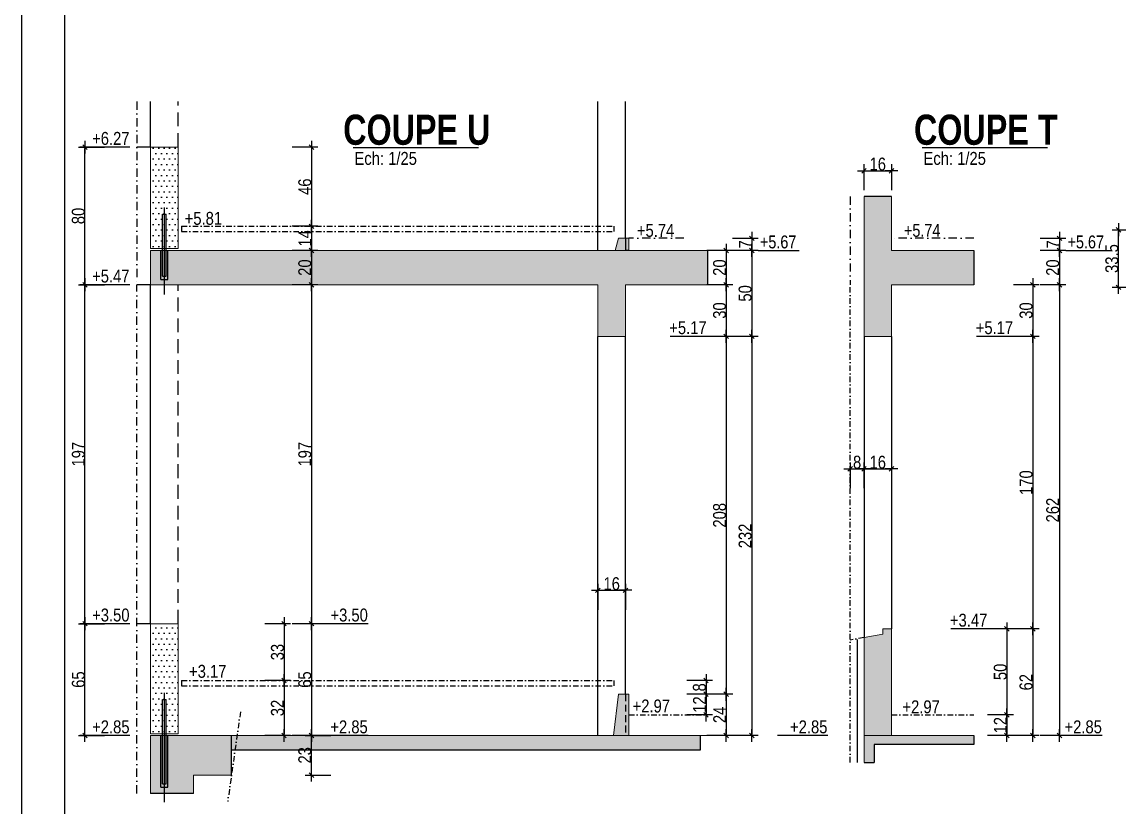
# Model space of a CAD drawing. Header units: centimetres. Extents: x -31 to 9059, y 2319 to 6519.
# Drawn here: x -31 to 1245, y 3725 to 4638 of the extents above; entities that cross this region are included whole.
import ezdxf
from ezdxf.enums import TextEntityAlignment as Align

# ---------------------------------------------------------------- set-up
doc = ezdxf.new("R2010")
doc.units = ezdxf.units.CM
doc.header["$LTSCALE"] = 12.7
doc.header["$PDMODE"] = 1
doc.header["$PDSIZE"] = -2
doc.linetypes.add('CACHEX2', pattern=[19.05, 12.7, -6.35])
doc.linetypes.add('TIRETPTX2', pattern=[50.8, 25.4, -12.7, 0, -12.7])
for name, color, linetype in [('01_cote_gen', 4, 'Continuous'), ('01_linteaux', 2, 'Continuous'), ('01_murs_sup', 2, 'CACHEX2'), ('01_poch_BN', 9, 'Continuous'), ('01_poch_murs', 253, 'Continuous'), ('01_texte', 230, 'Continuous'), ('AA_COTES', 2, 'Continuous')]:
    doc.layers.add(name, color=color, linetype=linetype)
doc.layers.add('01_murs_coup', color=5, linetype='Continuous', lineweight=60)
doc.styles.add('ARIAL NA', font='ARIALN.TTF')
doc.styles.add('impact', font='impact.ttf')
doc.styles.add('MATTE_TXT', font='arial.ttf')
doc.styles.add('STYLE2', font='ARIALN.TTF')
doc.linetypes.add('ISOLATION', pattern='A,0.00254,-2.54,[134,ltypeshp.shx,S=2.54,R=0,X=-2.54,Y=0],-5.08,[134,ltypeshp.shx,S=2.54,R=180,X=2.54,Y=0],-2.54', length=10.16254)
doc.dimstyles.new('JB25', dxfattribs={"dimscale": 0.1, "dimtxt": 150, "dimasz": 15, "dimexe": 0.1, "dimexo": 0.1, "dimgap": 0.09, "dimtad": 1, "dimdec": 1, "dimlfac": 0.5, "dimdsep": 46, "dimtxsty": 'STYLE2', "dimblk1": 'BOND_G', "dimblk2": 'BOND_D', "dimsah": 1, "dimcen": 1.5, "dimdle": 0.01, "dimse1": 1, "dimse2": 1, "dimclrd": 4, "dimclre": 2, "dimclrt": 6, "dimazin": 2, "dimtfac": 2.333333, "dimtdec": 1, "dimtix": 1, "dimtmove": 2, "dimatfit": 3, "dimldrblk": 'BOND_G', "dimfxl": 1, "dimtolj": 1, "dimtzin": 0, "dimarcsym": 0})

# ---------------------------------------------------------------- blocks, each defined once
blk = doc.blocks.new('BOND_G')
at = {"layer": 'AA_COTES', "color": 0}
for p, q in [((0, -5), (0, 15)), ((5, 0), (-5, 0)), ((1.77, 1.77), (-1.77, -1.77))]:
    blk.add_line(p, q, dxfattribs=at)
blk = doc.blocks.new('BOND_D')
at = {"layer": 'AA_COTES', "color": 0}
for p, q in [((5, 0), (-5, 0)), ((-1.77, -1.77), (1.77, 1.77)), ((0, 5), (0, -15))]:
    blk.add_line(p, q, dxfattribs=at)
blk = doc.blocks.new('*D1830')
at = {"layer": '01_cote_gen', "color": 4, "lineweight": -2, "transparency": 16777216}
blk.add_line((933.7, 4118.2), (946.7, 4118.2), dxfattribs=at)
at = {"layer": 'Defpoints', "color": 0, "transparency": 16777216}
for p in [(948.2, 4118.2), (932.2, 4078.7), (948.2, 4078.5)]:
    blk.add_point(p, dxfattribs=at)
at = {"layer": '01_cote_gen', "color": 4, "lineweight": -2, "transparency": 16777216, "xscale": 1.5, "yscale": 1.5, "zscale": 1.5, "rotation": 180}
blk.add_blockref('BOND_G', (932.2, 4118.2), dxfattribs=at)
at = {"layer": '01_cote_gen', "color": 4, "lineweight": -2, "transparency": 16777216, "xscale": 1.5, "yscale": 1.5, "zscale": 1.5}
blk.add_blockref('BOND_D', (948.2, 4118.2), dxfattribs=at)
at = {"layer": '01_cote_gen', "color": 6, "transparency": 16777216, "insert": (940.2, 4125.8), "char_height": 15, "attachment_point": 5, "style": 'STYLE2'}
blk.add_mtext('\\A1;8', dxfattribs=at)
blk = doc.blocks.new('*D1831')
at = {"layer": '01_cote_gen', "color": 4, "lineweight": -2, "transparency": 16777216}
blk.add_line((949.7, 4118.2), (978.7, 4118.2), dxfattribs=at)
at = {"layer": 'Defpoints', "color": 0, "transparency": 16777216}
for p in [(980.2, 4118.2), (948.2, 4103.2), (980.2, 4078.2)]:
    blk.add_point(p, dxfattribs=at)
at = {"layer": '01_cote_gen', "color": 4, "lineweight": -2, "transparency": 16777216, "xscale": 1.5, "yscale": 1.5, "zscale": 1.5, "rotation": 180}
blk.add_blockref('BOND_G', (948.2, 4118.2), dxfattribs=at)
at = {"layer": '01_cote_gen', "color": 4, "lineweight": -2, "transparency": 16777216, "xscale": 1.5, "yscale": 1.5, "zscale": 1.5}
blk.add_blockref('BOND_D', (980.2, 4118.2), dxfattribs=at)
at = {"layer": '01_cote_gen', "color": 6, "transparency": 16777216, "insert": (964.2, 4125.8), "char_height": 15, "attachment_point": 5, "style": 'STYLE2'}
blk.add_mtext('\\A1;16', dxfattribs=at)
blk = doc.blocks.new('*D1832')
at = {"layer": '01_cote_gen', "color": 4, "lineweight": -2, "transparency": 16777216}
blk.add_line((1175.4, 4330.7), (1175.4, 3809.7), dxfattribs=at)
at = {"layer": 'Defpoints', "color": 0, "transparency": 16777216}
for p in [(1042.4, 4332.2), (1042.4, 3808.2), (1175.4, 3808.2)]:
    blk.add_point(p, dxfattribs=at)
at = {"layer": '01_cote_gen', "color": 4, "lineweight": -2, "transparency": 16777216, "xscale": 1.5, "yscale": 1.5, "zscale": 1.5}
for name, p, rotation in [('BOND_G', (1175.4, 4332.2), 90), ('BOND_D', (1175.4, 3808.2), 270)]:
    blk.add_blockref(name, p, dxfattribs=dict(at, rotation=rotation))
at = {"layer": '01_cote_gen', "color": 6, "transparency": 16777216, "insert": (1167.7, 4070.2), "char_height": 15, "attachment_point": 5, "rotation": 90, "style": 'STYLE2'}
blk.add_mtext('\\A1;262', dxfattribs=at)
blk = doc.blocks.new('*D1829')
at = {"layer": '01_cote_gen', "color": 4, "lineweight": -2, "transparency": 16777216}
blk.add_line((1175.4, 4370.6), (1175.4, 4333.7), dxfattribs=at)
at = {"layer": 'Defpoints', "color": 0, "transparency": 16777216}
for p in [(1083.4, 4372.1), (1083.4, 4332.2), (1175.4, 4332.2)]:
    blk.add_point(p, dxfattribs=at)
at = {"layer": '01_cote_gen', "color": 4, "lineweight": -2, "transparency": 16777216, "xscale": 1.5, "yscale": 1.5, "zscale": 1.5}
for name, p, rotation in [('BOND_G', (1175.4, 4372.1), 90), ('BOND_D', (1175.4, 4332.2), 270)]:
    blk.add_blockref(name, p, dxfattribs=dict(at, rotation=rotation))
at = {"layer": '01_cote_gen', "color": 6, "transparency": 16777216, "insert": (1167.7, 4352.1), "char_height": 15, "attachment_point": 5, "rotation": 90, "style": 'STYLE2'}
blk.add_mtext('\\A1;20', dxfattribs=at)
blk = doc.blocks.new('*D1833')
at = {"layer": '01_cote_gen', "color": 4, "lineweight": -2, "transparency": 16777216}
blk.add_line((949.7, 4464.7), (978.7, 4464.7), dxfattribs=at)
at = {"layer": 'Defpoints', "color": 0, "transparency": 16777216}
for p in [(980.2, 4464.7), (948.2, 4408.7), (980.2, 4404.7)]:
    blk.add_point(p, dxfattribs=at)
at = {"layer": '01_cote_gen', "color": 4, "lineweight": -2, "transparency": 16777216, "xscale": 1.5, "yscale": 1.5, "zscale": 1.5, "rotation": 180}
blk.add_blockref('BOND_G', (948.2, 4464.7), dxfattribs=at)
at = {"layer": '01_cote_gen', "color": 4, "lineweight": -2, "transparency": 16777216, "xscale": 1.5, "yscale": 1.5, "zscale": 1.5}
blk.add_blockref('BOND_D', (980.2, 4464.7), dxfattribs=at)
at = {"layer": '01_cote_gen', "color": 6, "transparency": 16777216, "insert": (964.2, 4472.3), "char_height": 15, "attachment_point": 5, "style": 'STYLE2'}
blk.add_mtext('\\A1;16', dxfattribs=at)
blk = doc.blocks.new('*D1834')
at = {"layer": '01_cote_gen', "color": 4, "lineweight": -2, "transparency": 16777216}
blk.add_line((1175.4, 4384.6), (1175.4, 4373.6), dxfattribs=at)
at = {"layer": 'Defpoints', "color": 0, "transparency": 16777216}
for p in [(1075.7, 4386.1), (1075.7, 4372.1), (1175.4, 4372.1)]:
    blk.add_point(p, dxfattribs=at)
at = {"layer": '01_cote_gen', "color": 4, "lineweight": -2, "transparency": 16777216, "xscale": 1.5, "yscale": 1.5, "zscale": 1.5}
for name, p, rotation in [('BOND_G', (1175.4, 4386.1), 90), ('BOND_D', (1175.4, 4372.1), 270)]:
    blk.add_blockref(name, p, dxfattribs=dict(at, rotation=rotation))
at = {"layer": '01_cote_gen', "color": 6, "transparency": 16777216, "insert": (1167.9, 4379.1), "char_height": 15, "attachment_point": 5, "rotation": 90, "style": 'STYLE2'}
blk.add_mtext('\\A1;7', dxfattribs=at)
blk = doc.blocks.new('*D1835')
at = {"layer": '01_cote_gen', "color": 4, "lineweight": -2, "transparency": 16777216}
blk.add_line((1144.4, 4330.7), (1144.4, 4273.7), dxfattribs=at)
at = {"layer": 'Defpoints', "color": 0, "transparency": 16777216}
for p in [(1075.7, 4332.2), (980.2, 4272.2), (1144.4, 4272.2)]:
    blk.add_point(p, dxfattribs=at)
at = {"layer": '01_cote_gen', "color": 4, "lineweight": -2, "transparency": 16777216, "xscale": 1.5, "yscale": 1.5, "zscale": 1.5}
for name, p, rotation in [('BOND_G', (1144.4, 4332.2), 90), ('BOND_D', (1144.4, 4272.2), 270)]:
    blk.add_blockref(name, p, dxfattribs=dict(at, rotation=rotation))
at = {"layer": '01_cote_gen', "color": 6, "transparency": 16777216, "insert": (1136.7, 4302.2), "char_height": 15, "attachment_point": 5, "rotation": 90, "style": 'STYLE2'}
blk.add_mtext('\\A1;30', dxfattribs=at)
blk = doc.blocks.new('*D1836')
at = {"layer": '01_cote_gen', "color": 4, "lineweight": -2, "transparency": 16777216}
blk.add_line((1144.4, 4270.7), (1144.4, 3933.7), dxfattribs=at)
at = {"layer": 'Defpoints', "color": 0, "transparency": 16777216}
for p in [(980.2, 4272.2), (1002.7, 3932.2), (1144.4, 3932.2)]:
    blk.add_point(p, dxfattribs=at)
at = {"layer": '01_cote_gen', "color": 4, "lineweight": -2, "transparency": 16777216, "xscale": 1.5, "yscale": 1.5, "zscale": 1.5}
for name, p, rotation in [('BOND_G', (1144.4, 4272.2), 90), ('BOND_D', (1144.4, 3932.2), 270)]:
    blk.add_blockref(name, p, dxfattribs=dict(at, rotation=rotation))
at = {"layer": '01_cote_gen', "color": 6, "transparency": 16777216, "insert": (1136.7, 4102.2), "char_height": 15, "attachment_point": 5, "rotation": 90, "style": 'STYLE2'}
blk.add_mtext('\\A1;170', dxfattribs=at)
blk = doc.blocks.new('*D1837')
at = {"layer": '01_cote_gen', "color": 4, "lineweight": -2, "transparency": 16777216}
blk.add_line((1144.4, 3930.7), (1144.4, 3809.7), dxfattribs=at)
at = {"layer": 'Defpoints', "color": 0, "transparency": 16777216}
for p in [(996.6, 3932.2), (980.2, 3808.2), (1144.4, 3808.2)]:
    blk.add_point(p, dxfattribs=at)
at = {"layer": '01_cote_gen', "color": 4, "lineweight": -2, "transparency": 16777216, "xscale": 1.5, "yscale": 1.5, "zscale": 1.5}
for name, p, rotation in [('BOND_G', (1144.4, 3932.2), 90), ('BOND_D', (1144.4, 3808.2), 270)]:
    blk.add_blockref(name, p, dxfattribs=dict(at, rotation=rotation))
at = {"layer": '01_cote_gen', "color": 6, "transparency": 16777216, "insert": (1136.7, 3870.2), "char_height": 15, "attachment_point": 5, "rotation": 90, "style": 'STYLE2'}
blk.add_mtext('\\A1;62', dxfattribs=at)
blk = doc.blocks.new('*D1838')
at = {"layer": '01_cote_gen', "color": 4, "lineweight": -2, "transparency": 16777216}
blk.add_line((1114.4, 3930.7), (1114.4, 3833.7), dxfattribs=at)
at = {"layer": 'Defpoints', "color": 0, "transparency": 16777216}
for p in [(1043.9, 3932.2), (1075.7, 3832.2), (1114.4, 3832.2)]:
    blk.add_point(p, dxfattribs=at)
at = {"layer": '01_cote_gen', "color": 4, "lineweight": -2, "transparency": 16777216, "xscale": 1.5, "yscale": 1.5, "zscale": 1.5}
for name, p, rotation in [('BOND_G', (1114.4, 3932.2), 90), ('BOND_D', (1114.4, 3832.2), 270)]:
    blk.add_blockref(name, p, dxfattribs=dict(at, rotation=rotation))
at = {"layer": '01_cote_gen', "color": 6, "transparency": 16777216, "insert": (1106.7, 3882.2), "char_height": 15, "attachment_point": 5, "rotation": 90, "style": 'STYLE2'}
blk.add_mtext('\\A1;50', dxfattribs=at)
blk = doc.blocks.new('*D1839')
at = {"layer": '01_cote_gen', "color": 4, "lineweight": -2, "transparency": 16777216}
blk.add_line((1114.4, 3830.7), (1114.4, 3809.7), dxfattribs=at)
at = {"layer": 'Defpoints', "color": 0, "transparency": 16777216}
for p in [(1098.2, 3832.2), (1075.7, 3808.2), (1114.4, 3808.2)]:
    blk.add_point(p, dxfattribs=at)
at = {"layer": '01_cote_gen', "color": 4, "lineweight": -2, "transparency": 16777216, "xscale": 1.5, "yscale": 1.5, "zscale": 1.5}
for name, p, rotation in [('BOND_G', (1114.4, 3832.2), 90), ('BOND_D', (1114.4, 3808.2), 270)]:
    blk.add_blockref(name, p, dxfattribs=dict(at, rotation=rotation))
at = {"layer": '01_cote_gen', "color": 6, "transparency": 16777216, "insert": (1106.8, 3820.2), "char_height": 15, "attachment_point": 5, "rotation": 90, "style": 'STYLE2'}
blk.add_mtext('\\A1;12', dxfattribs=at)
blk = doc.blocks.new('*D1840')
at = {"layer": '01_cote_gen', "color": 4, "lineweight": -2, "transparency": 16777216}
blk.add_line((305.9, 3763.7), (305.9, 3806.7), dxfattribs=at)
at = {"layer": 'Defpoints', "color": 0, "transparency": 16777216}
for p in [(250.1, 3808.2), (305.9, 3808.2), (250.1, 3762.2)]:
    blk.add_point(p, dxfattribs=at)
at = {"layer": '01_cote_gen', "color": 4, "lineweight": -2, "transparency": 16777216, "xscale": 1.5, "yscale": 1.5, "zscale": 1.5}
for name, p, rotation in [('BOND_D', (305.9, 3808.2), 90), ('BOND_G', (305.9, 3762.2), 270)]:
    blk.add_blockref(name, p, dxfattribs=dict(at, rotation=rotation))
at = {"layer": '01_cote_gen', "color": 6, "transparency": 16777216, "insert": (298.2, 3785.2), "char_height": 15, "attachment_point": 5, "rotation": 90, "style": 'STYLE2'}
blk.add_mtext('\\A1;23', dxfattribs=at)
blk = doc.blocks.new('*D1841')
at = {"layer": '01_cote_gen', "color": 4, "lineweight": -2, "transparency": 16777216}
blk.add_line((640.4, 3977), (669.4, 3977), dxfattribs=at)
at = {"layer": 'Defpoints', "color": 0, "transparency": 16777216}
for p in [(670.9, 3977), (638.9, 3949.2), (670.9, 3949.2)]:
    blk.add_point(p, dxfattribs=at)
at = {"layer": '01_cote_gen', "color": 4, "lineweight": -2, "transparency": 16777216, "xscale": 1.5, "yscale": 1.5, "zscale": 1.5, "rotation": 180}
blk.add_blockref('BOND_G', (638.9, 3977), dxfattribs=at)
at = {"layer": '01_cote_gen', "color": 4, "lineweight": -2, "transparency": 16777216, "xscale": 1.5, "yscale": 1.5, "zscale": 1.5}
blk.add_blockref('BOND_D', (670.9, 3977), dxfattribs=at)
at = {"layer": '01_cote_gen', "color": 6, "transparency": 16777216, "insert": (654.9, 3984.6), "char_height": 15, "attachment_point": 5, "style": 'STYLE2'}
blk.add_mtext('\\A1;16', dxfattribs=at)
blk = doc.blocks.new('*D1843')
at = {"layer": '01_cote_gen', "color": 4, "lineweight": -2, "transparency": 16777216}
blk.add_line((274, 3870.7), (274, 3809.7), dxfattribs=at)
at = {"layer": 'Defpoints', "color": 0, "transparency": 16777216}
for p in [(238.8, 3872.2), (238.8, 3808.2), (274, 3808.2)]:
    blk.add_point(p, dxfattribs=at)
at = {"layer": '01_cote_gen', "color": 4, "lineweight": -2, "transparency": 16777216, "xscale": 1.5, "yscale": 1.5, "zscale": 1.5}
for name, p, rotation in [('BOND_G', (274, 3872.2), 90), ('BOND_D', (274, 3808.2), 270)]:
    blk.add_blockref(name, p, dxfattribs=dict(at, rotation=rotation))
at = {"layer": '01_cote_gen', "color": 6, "transparency": 16777216, "insert": (266.4, 3840.2), "char_height": 15, "attachment_point": 5, "rotation": 90, "style": 'STYLE2'}
blk.add_mtext('\\A1;32', dxfattribs=at)
blk = doc.blocks.new('*D1842')
at = {"layer": '01_cote_gen', "color": 4, "lineweight": -2, "transparency": 16777216}
blk.add_line((305.9, 3936.7), (305.9, 3809.7), dxfattribs=at)
at = {"layer": 'Defpoints', "color": 0, "transparency": 16777216}
for p in [(176.8, 3938.2), (271, 3808.2), (305.9, 3808.2)]:
    blk.add_point(p, dxfattribs=at)
at = {"layer": '01_cote_gen', "color": 4, "lineweight": -2, "transparency": 16777216, "xscale": 1.5, "yscale": 1.5, "zscale": 1.5}
for name, p, rotation in [('BOND_G', (305.9, 3938.2), 90), ('BOND_D', (305.9, 3808.2), 270)]:
    blk.add_blockref(name, p, dxfattribs=dict(at, rotation=rotation))
at = {"layer": '01_cote_gen', "color": 6, "transparency": 16777216, "insert": (298.2, 3873.2), "char_height": 15, "attachment_point": 5, "rotation": 90, "style": 'STYLE2'}
blk.add_mtext('\\A1;65', dxfattribs=at)
blk = doc.blocks.new('*D1844')
at = {"layer": '01_cote_gen', "color": 4, "lineweight": -2, "transparency": 16777216}
blk.add_line((274, 3936.7), (274, 3873.7), dxfattribs=at)
at = {"layer": 'Defpoints', "color": 0, "transparency": 16777216}
for p in [(150.9, 3938.2), (245.9, 3872.2), (274, 3872.2)]:
    blk.add_point(p, dxfattribs=at)
at = {"layer": '01_cote_gen', "color": 4, "lineweight": -2, "transparency": 16777216, "xscale": 1.5, "yscale": 1.5, "zscale": 1.5}
for name, p, rotation in [('BOND_G', (274, 3938.2), 90), ('BOND_D', (274, 3872.2), 270)]:
    blk.add_blockref(name, p, dxfattribs=dict(at, rotation=rotation))
at = {"layer": '01_cote_gen', "color": 6, "transparency": 16777216, "insert": (266.4, 3905.2), "char_height": 15, "attachment_point": 5, "rotation": 90, "style": 'STYLE2'}
blk.add_mtext('\\A1;33', dxfattribs=at)
blk = doc.blocks.new('*D1845')
at = {"layer": '01_cote_gen', "color": 4, "lineweight": -2, "transparency": 16777216}
blk.add_line((305.9, 4330.7), (305.9, 3939.7), dxfattribs=at)
at = {"layer": 'Defpoints', "color": 0, "transparency": 16777216}
for p in [(638.9, 4332.2), (283.4, 3938.2), (305.9, 3938.2)]:
    blk.add_point(p, dxfattribs=at)
at = {"layer": '01_cote_gen', "color": 4, "lineweight": -2, "transparency": 16777216, "xscale": 1.5, "yscale": 1.5, "zscale": 1.5}
for name, p, rotation in [('BOND_G', (305.9, 4332.2), 90), ('BOND_D', (305.9, 3938.2), 270)]:
    blk.add_blockref(name, p, dxfattribs=dict(at, rotation=rotation))
at = {"layer": '01_cote_gen', "color": 6, "transparency": 16777216, "insert": (298.2, 4135.2), "char_height": 15, "attachment_point": 5, "rotation": 90, "style": 'STYLE2'}
blk.add_mtext('\\A1;197', dxfattribs=at)
blk = doc.blocks.new('*D1846')
at = {"layer": '01_cote_gen', "color": 4, "lineweight": -2, "transparency": 16777216}
blk.add_line((42.6, 3809.7), (42.6, 3936.7), dxfattribs=at)
at = {"layer": 'Defpoints', "color": 0, "transparency": 16777216}
for p in [(42.6, 3938.2), (134.9, 3938.2), (118.9, 3808.2)]:
    blk.add_point(p, dxfattribs=at)
at = {"layer": '01_cote_gen', "color": 4, "lineweight": -2, "transparency": 16777216, "xscale": 1.5, "yscale": 1.5, "zscale": 1.5}
for name, p, rotation in [('BOND_D', (42.6, 3938.2), 90), ('BOND_G', (42.6, 3808.2), 270)]:
    blk.add_blockref(name, p, dxfattribs=dict(at, rotation=rotation))
at = {"layer": '01_cote_gen', "color": 6, "transparency": 16777216, "insert": (34.9, 3873.2), "char_height": 15, "attachment_point": 5, "rotation": 90, "style": 'STYLE2'}
blk.add_mtext('\\A1;65', dxfattribs=at)
blk = doc.blocks.new('*D1847')
at = {"layer": '01_cote_gen', "color": 4, "lineweight": -2, "transparency": 16777216}
blk.add_line((42.6, 3939.7), (42.6, 4330.7), dxfattribs=at)
at = {"layer": 'Defpoints', "color": 0, "transparency": 16777216}
for p in [(42.6, 4332.2), (169.9, 4332.2), (65.1, 3938.2)]:
    blk.add_point(p, dxfattribs=at)
at = {"layer": '01_cote_gen', "color": 4, "lineweight": -2, "transparency": 16777216, "xscale": 1.5, "yscale": 1.5, "zscale": 1.5}
for name, p, rotation in [('BOND_D', (42.6, 4332.2), 90), ('BOND_G', (42.6, 3938.2), 270)]:
    blk.add_blockref(name, p, dxfattribs=dict(at, rotation=rotation))
at = {"layer": '01_cote_gen', "color": 6, "transparency": 16777216, "insert": (34.9, 4135.2), "char_height": 15, "attachment_point": 5, "rotation": 90, "style": 'STYLE2'}
blk.add_mtext('\\A1;197', dxfattribs=at)
blk = doc.blocks.new('*D1848')
at = {"layer": '01_cote_gen', "color": 4, "lineweight": -2, "transparency": 16777216}
blk.add_line((42.6, 4333.7), (42.6, 4490.6), dxfattribs=at)
at = {"layer": 'Defpoints', "color": 0, "transparency": 16777216}
for p in [(42.6, 4492.1), (150.9, 4492.1), (181.3, 4332.2)]:
    blk.add_point(p, dxfattribs=at)
at = {"layer": '01_cote_gen', "color": 4, "lineweight": -2, "transparency": 16777216, "xscale": 1.5, "yscale": 1.5, "zscale": 1.5}
for name, p, rotation in [('BOND_D', (42.6, 4492.1), 90), ('BOND_G', (42.6, 4332.2), 270)]:
    blk.add_blockref(name, p, dxfattribs=dict(at, rotation=rotation))
at = {"layer": '01_cote_gen', "color": 6, "transparency": 16777216, "insert": (34.9, 4412.1), "char_height": 15, "attachment_point": 5, "rotation": 90, "style": 'STYLE2'}
blk.add_mtext('\\A1;80', dxfattribs=at)
blk = doc.blocks.new('*D1849')
at = {"layer": '01_cote_gen', "color": 4, "lineweight": -2, "transparency": 16777216}
blk.add_line((764.6, 3854.7), (764.6, 3833.7), dxfattribs=at)
at = {"layer": 'Defpoints', "color": 0, "transparency": 16777216}
for p in [(674.9, 3856.2), (752.2, 3832.2), (764.6, 3832.2)]:
    blk.add_point(p, dxfattribs=at)
at = {"layer": '01_cote_gen', "color": 4, "lineweight": -2, "transparency": 16777216, "xscale": 1.5, "yscale": 1.5, "zscale": 1.5}
for name, p, rotation in [('BOND_G', (764.6, 3856.2), 90), ('BOND_D', (764.6, 3832.2), 270)]:
    blk.add_blockref(name, p, dxfattribs=dict(at, rotation=rotation))
at = {"layer": '01_cote_gen', "color": 6, "transparency": 16777216, "insert": (757, 3844.2), "char_height": 15, "attachment_point": 5, "rotation": 90, "style": 'STYLE2'}
blk.add_mtext('\\A1;12', dxfattribs=at)
blk = doc.blocks.new('*D1850')
at = {"layer": '01_cote_gen', "color": 4, "lineweight": -2, "transparency": 16777216}
blk.add_line((788.1, 4330.7), (788.1, 4273.7), dxfattribs=at)
at = {"layer": 'Defpoints', "color": 0, "transparency": 16777216}
for p in [(764.6, 4332.2), (757.1, 4272.2), (788.1, 4272.2)]:
    blk.add_point(p, dxfattribs=at)
at = {"layer": '01_cote_gen', "color": 4, "lineweight": -2, "transparency": 16777216, "xscale": 1.5, "yscale": 1.5, "zscale": 1.5}
for name, p, rotation in [('BOND_G', (788.1, 4332.2), 90), ('BOND_D', (788.1, 4272.2), 270)]:
    blk.add_blockref(name, p, dxfattribs=dict(at, rotation=rotation))
at = {"layer": '01_cote_gen', "color": 6, "transparency": 16777216, "insert": (780.4, 4302.2), "char_height": 15, "attachment_point": 5, "rotation": 90, "style": 'STYLE2'}
blk.add_mtext('\\A1;30', dxfattribs=at)
blk = doc.blocks.new('*D1851')
at = {"layer": '01_cote_gen', "color": 4, "lineweight": -2, "transparency": 16777216}
blk.add_line((788.1, 4370.6), (788.1, 4333.7), dxfattribs=at)
at = {"layer": 'Defpoints', "color": 0, "transparency": 16777216}
for p in [(766.4, 4372.1), (751, 4332.2), (788.1, 4332.2)]:
    blk.add_point(p, dxfattribs=at)
at = {"layer": '01_cote_gen', "color": 4, "lineweight": -2, "transparency": 16777216, "xscale": 1.5, "yscale": 1.5, "zscale": 1.5}
for name, p, rotation in [('BOND_G', (788.1, 4372.1), 90), ('BOND_D', (788.1, 4332.2), 270)]:
    blk.add_blockref(name, p, dxfattribs=dict(at, rotation=rotation))
at = {"layer": '01_cote_gen', "color": 6, "transparency": 16777216, "insert": (780.4, 4352.1), "char_height": 15, "attachment_point": 5, "rotation": 90, "style": 'STYLE2'}
blk.add_mtext('\\A1;20', dxfattribs=at)
blk = doc.blocks.new('*D1852')
at = {"layer": '01_cote_gen', "color": 4, "lineweight": -2, "transparency": 16777216}
blk.add_line((817.8, 4370.6), (817.8, 4273.7), dxfattribs=at)
at = {"layer": 'Defpoints', "color": 0, "transparency": 16777216}
for p in [(765.6, 4372.1), (757.1, 4272.2), (817.8, 4272.2)]:
    blk.add_point(p, dxfattribs=at)
at = {"layer": '01_cote_gen', "color": 4, "lineweight": -2, "transparency": 16777216, "xscale": 1.5, "yscale": 1.5, "zscale": 1.5}
for name, p, rotation in [('BOND_G', (817.8, 4372.1), 90), ('BOND_D', (817.8, 4272.2), 270)]:
    blk.add_blockref(name, p, dxfattribs=dict(at, rotation=rotation))
at = {"layer": '01_cote_gen', "color": 6, "transparency": 16777216, "insert": (810.1, 4322.1), "char_height": 15, "attachment_point": 5, "rotation": 90, "style": 'STYLE2'}
blk.add_mtext('\\A1;50', dxfattribs=at)
blk = doc.blocks.new('*D1853')
at = {"layer": '01_cote_gen', "color": 4, "lineweight": -2, "transparency": 16777216}
blk.add_line((817.8, 4270.7), (817.8, 3809.7), dxfattribs=at)
at = {"layer": 'Defpoints', "color": 0, "transparency": 16777216}
for p in [(795.6, 4272.2), (817.8, 3808.2), (817.8, 3808.2)]:
    blk.add_point(p, dxfattribs=at)
at = {"layer": '01_cote_gen', "color": 4, "lineweight": -2, "transparency": 16777216, "xscale": 1.5, "yscale": 1.5, "zscale": 1.5}
for name, p, rotation in [('BOND_G', (817.8, 4272.2), 90), ('BOND_D', (817.8, 3808.2), 270)]:
    blk.add_blockref(name, p, dxfattribs=dict(at, rotation=rotation))
at = {"layer": '01_cote_gen', "color": 6, "transparency": 16777216, "insert": (810.1, 4040.2), "char_height": 15, "attachment_point": 5, "rotation": 90, "style": 'STYLE2'}
blk.add_mtext('\\A1;232', dxfattribs=at)
blk = doc.blocks.new('*D1854')
at = {"layer": '01_cote_gen', "color": 4, "lineweight": -2, "transparency": 16777216}
blk.add_line((788.1, 4270.7), (788.1, 3857.7), dxfattribs=at)
at = {"layer": 'Defpoints', "color": 0, "transparency": 16777216}
for p in [(742.1, 4272.2), (772.1, 3856.2), (788.1, 3856.2)]:
    blk.add_point(p, dxfattribs=at)
at = {"layer": '01_cote_gen', "color": 4, "lineweight": -2, "transparency": 16777216, "xscale": 1.5, "yscale": 1.5, "zscale": 1.5}
for name, p, rotation in [('BOND_G', (788.1, 4272.2), 90), ('BOND_D', (788.1, 3856.2), 270)]:
    blk.add_blockref(name, p, dxfattribs=dict(at, rotation=rotation))
at = {"layer": '01_cote_gen', "color": 6, "transparency": 16777216, "insert": (780.4, 4064.2), "char_height": 15, "attachment_point": 5, "rotation": 90, "style": 'STYLE2'}
blk.add_mtext('\\A1;208', dxfattribs=at)
blk = doc.blocks.new('*D1855')
at = {"layer": '01_cote_gen', "color": 4, "lineweight": -2, "transparency": 16777216}
blk.add_line((788.1, 3854.7), (788.1, 3809.7), dxfattribs=at)
at = {"layer": 'Defpoints', "color": 0, "transparency": 16777216}
for p in [(772.1, 3856.2), (788.1, 3808.2), (795.3, 3808.2)]:
    blk.add_point(p, dxfattribs=at)
at = {"layer": '01_cote_gen', "color": 4, "lineweight": -2, "transparency": 16777216, "xscale": 1.5, "yscale": 1.5, "zscale": 1.5}
for name, p, rotation in [('BOND_G', (788.1, 3856.2), 90), ('BOND_D', (788.1, 3808.2), 270)]:
    blk.add_blockref(name, p, dxfattribs=dict(at, rotation=rotation))
at = {"layer": '01_cote_gen', "color": 6, "transparency": 16777216, "insert": (780.5, 3832.2), "char_height": 15, "attachment_point": 5, "rotation": 90, "style": 'STYLE2'}
blk.add_mtext('\\A1;24', dxfattribs=at)
blk = doc.blocks.new('*D1856')
at = {"layer": '01_cote_gen', "color": 4, "lineweight": -2, "transparency": 16777216}
blk.add_line((764.6, 3870.7), (764.6, 3857.7), dxfattribs=at)
at = {"layer": 'Defpoints', "color": 0, "transparency": 16777216}
for p in [(657.3, 3872.2), (662.9, 3856.2), (764.6, 3856.2)]:
    blk.add_point(p, dxfattribs=at)
at = {"layer": '01_cote_gen', "color": 4, "lineweight": -2, "transparency": 16777216, "xscale": 1.5, "yscale": 1.5, "zscale": 1.5}
for name, p, rotation in [('BOND_G', (764.6, 3872.2), 90), ('BOND_D', (764.6, 3856.2), 270)]:
    blk.add_blockref(name, p, dxfattribs=dict(at, rotation=rotation))
at = {"layer": '01_cote_gen', "color": 6, "transparency": 16777216, "insert": (756.9, 3864.2), "char_height": 15, "attachment_point": 5, "rotation": 90, "style": 'STYLE2'}
blk.add_mtext('\\A1;8', dxfattribs=at)
blk = doc.blocks.new('*D1857')
at = {"layer": '01_cote_gen', "color": 4, "lineweight": -2, "transparency": 16777216}
blk.add_line((305.9, 4370.6), (305.9, 4333.7), dxfattribs=at)
at = {"layer": 'Defpoints', "color": 0, "transparency": 16777216}
for p in [(324.1, 4372.1), (305.9, 4332.2), (324.1, 4332.2)]:
    blk.add_point(p, dxfattribs=at)
at = {"layer": '01_cote_gen', "color": 4, "lineweight": -2, "transparency": 16777216, "xscale": 1.5, "yscale": 1.5, "zscale": 1.5}
for name, p, rotation in [('BOND_G', (305.9, 4372.1), 90), ('BOND_D', (305.9, 4332.2), 270)]:
    blk.add_blockref(name, p, dxfattribs=dict(at, rotation=rotation))
at = {"layer": '01_cote_gen', "color": 6, "transparency": 16777216, "insert": (298.2, 4352.1), "char_height": 15, "attachment_point": 5, "rotation": 90, "style": 'STYLE2'}
blk.add_mtext('\\A1;20', dxfattribs=at)
blk = doc.blocks.new('*D1858')
at = {"layer": '01_cote_gen', "color": 4, "lineweight": -2, "transparency": 16777216}
blk.add_line((305.9, 4398.6), (305.9, 4373.6), dxfattribs=at)
at = {"layer": 'Defpoints', "color": 0, "transparency": 16777216}
for p in [(285.8, 4400.1), (283.4, 4372.1), (305.9, 4372.1)]:
    blk.add_point(p, dxfattribs=at)
at = {"layer": '01_cote_gen', "color": 4, "lineweight": -2, "transparency": 16777216, "xscale": 1.5, "yscale": 1.5, "zscale": 1.5}
for name, p, rotation in [('BOND_G', (305.9, 4400.1), 90), ('BOND_D', (305.9, 4372.1), 270)]:
    blk.add_blockref(name, p, dxfattribs=dict(at, rotation=rotation))
at = {"layer": '01_cote_gen', "color": 6, "transparency": 16777216, "insert": (298.3, 4386.1), "char_height": 15, "attachment_point": 5, "rotation": 90, "style": 'STYLE2'}
blk.add_mtext('\\A1;14', dxfattribs=at)
blk = doc.blocks.new('*D1859')
at = {"layer": '01_cote_gen', "color": 4, "lineweight": -2, "transparency": 16777216}
blk.add_line((305.9, 4490.6), (305.9, 4401.6), dxfattribs=at)
at = {"layer": 'Defpoints', "color": 0, "transparency": 16777216}
for p in [(217.9, 4492.1), (252.9, 4400.1), (305.9, 4400.1)]:
    blk.add_point(p, dxfattribs=at)
at = {"layer": '01_cote_gen', "color": 4, "lineweight": -2, "transparency": 16777216, "xscale": 1.5, "yscale": 1.5, "zscale": 1.5}
for name, p, rotation in [('BOND_G', (305.9, 4492.1), 90), ('BOND_D', (305.9, 4400.1), 270)]:
    blk.add_blockref(name, p, dxfattribs=dict(at, rotation=rotation))
at = {"layer": '01_cote_gen', "color": 6, "transparency": 16777216, "insert": (298.2, 4446.1), "char_height": 15, "attachment_point": 5, "rotation": 90, "style": 'STYLE2'}
blk.add_mtext('\\A1;46', dxfattribs=at)
blk = doc.blocks.new('*D1860')
at = {"layer": '01_cote_gen', "color": 4, "lineweight": -2, "transparency": 16777216}
blk.add_line((817.8, 4384.6), (817.8, 4373.6), dxfattribs=at)
at = {"layer": 'Defpoints', "color": 0, "transparency": 16777216}
for p in [(738.8, 4386.1), (743.5, 4372.1), (817.8, 4372.1)]:
    blk.add_point(p, dxfattribs=at)
at = {"layer": '01_cote_gen', "color": 4, "lineweight": -2, "transparency": 16777216, "xscale": 1.5, "yscale": 1.5, "zscale": 1.5}
for name, p, rotation in [('BOND_G', (817.8, 4386.1), 90), ('BOND_D', (817.8, 4372.1), 270)]:
    blk.add_blockref(name, p, dxfattribs=dict(at, rotation=rotation))
at = {"layer": '01_cote_gen', "color": 6, "transparency": 16777216, "insert": (810.3, 4379.1), "char_height": 15, "attachment_point": 5, "rotation": 90, "style": 'STYLE2'}
blk.add_mtext('\\A1;7', dxfattribs=at)
blk = doc.blocks.new('*D2376')
at = {"layer": '01_cote_gen', "color": 4, "lineweight": -2, "ltscale": 2, "transparency": 16777216}
blk.add_line((1244.1, 4330.7), (1244.1, 4394.6), dxfattribs=at)
at = {"layer": 'Defpoints', "color": 0, "ltscale": 2, "transparency": 16777216}
for p in [(1244.1, 4396.1), (1295.7, 4396.1), (1295.7, 4329.2)]:
    blk.add_point(p, dxfattribs=at)
at = {"layer": '01_cote_gen', "color": 4, "lineweight": -2, "ltscale": 2, "transparency": 16777216, "xscale": 1.5, "yscale": 1.5, "zscale": 1.5}
for name, p, rotation in [('BOND_D', (1244.1, 4396.1), 90), ('BOND_G', (1244.1, 4329.2), 270)]:
    blk.add_blockref(name, p, dxfattribs=dict(at, rotation=rotation))
at = {"layer": '01_cote_gen', "color": 6, "ltscale": 2, "transparency": 16777216, "insert": (1236.4, 4362.6), "char_height": 15, "attachment_point": 5, "rotation": 90, "style": 'STYLE2'}
blk.add_mtext('\\A1;33.5', dxfattribs=at)

msp = doc.modelspace()

# ---------------------------------------------------------------- hatches: boundary and pattern name
at = {"layer": '01_linteaux'}
h = msp.add_hatch(dxfattribs=at)
h.set_pattern_fill('DOTS', color=256, scale=4)
h.set_pattern_definition([(0, (-25738.466, 18784.924), (3.175, 6.35), [0, -6.35])])
h.paths.add_polyline_path([(150.89, 4492.12), (118.89, 4492.12), (118.89, 4372.12), (150.89, 4372.12)])
h = msp.add_hatch(dxfattribs=at)
h.set_pattern_fill('DOTS', color=256, scale=4)
h.set_pattern_definition([(0, (-25738.466, 18220.96), (3.175, 6.35), [0, -6.35])])
h.paths.add_polyline_path([(150.89, 3938.16), (118.89, 3938.16), (118.89, 3808.16), (150.89, 3808.16)])
at = {"layer": '01_poch_BN'}
h = msp.add_hatch(color=256, dxfattribs=at)
h.dxf.hatch_style = 1
h.paths.add_polyline_path([(1075.75, 4372.12), (980.25, 4372.12), (980.25, 4434.87), (948.25, 4434.87), (948.25, 4332.16), (948.25, 4272.16), (980.25, 4272.16), (980.25, 4332.16), (1075.75, 4332.16)])
h.paths.add_polyline_path([(766.39, 4372.12), (118.89, 4372.12), (118.89, 4332.16), (638.89, 4332.16), (638.89, 4272.16), (670.89, 4272.16), (670.89, 4332.16), (766.39, 4332.16)])
h.paths.add_polyline_path([(674.89, 4386.12), (662.89, 4386.12), (658.89, 4372.12), (674.89, 4372.12)])
h = msp.add_hatch(color=256, dxfattribs=at)
h.dxf.hatch_style = 1
h.paths.add_polyline_path([(980.25, 3932.16), (970.25, 3932.16), (970.25, 3926.16), (948.25, 3922.16), (948.25, 3808.16), (980.25, 3808.16)])
h.paths.add_polyline_path([(1075.75, 3808.16), (948.25, 3808.16), (948.25, 3776.89), (959.94, 3776.89), (959.94, 3797.9), (1075.75, 3797.9)])
h = msp.add_hatch(color=256, dxfattribs=at)
h.dxf.hatch_style = 1
h.paths.add_polyline_path([(674.89, 3856.16), (662.89, 3856.16), (656.89, 3808.16), (674.89, 3808.16)])
h = msp.add_hatch(color=256, dxfattribs=at)
h.dxf.hatch_style = 1
h.paths.add_polyline_path([(758.31, 3808.16), (212.9, 3808.16), (212.9, 3791.7), (758.31, 3791.7)])
h.paths.add_polyline_path([(212.9, 3808.16), (118.89, 3808.16), (118.89, 3740.71), (168.89, 3740.71), (168.89, 3762.16), (212.9, 3762.16)])

# ---------------------------------------------------------------- linework, layer by layer
at = {"layer": '01_cote_gen'}
msp.add_line((-30.71, 2318.88), (-30.71, 6518.88), dxfattribs=at)
at = {"layer": '01_linteaux', "linetype": 'TIRETPTX2', "ltscale": 0.03}
for p, q in [((102.89, 4545.15), (102.89, 4332.12)), ((932.25, 4434.87), (932.25, 4332.12)), ((738.79, 4386.12), (674.89, 4386.12)), ((1075.75, 4386.12), (980.25, 4386.12)), ((102.89, 3740.71), (102.89, 4332.16))]:
    msp.add_line(p, q, dxfattribs=at)
at = {"layer": '01_linteaux', "ltscale": 0.1}
for p, q in [((118.89, 4492.12), (118.89, 4545.15)), ((638.89, 4372.12), (638.89, 4545.15)), ((670.89, 4386.12), (670.89, 4545.15)), ((118.89, 4492.12), (102.89, 4492.12)), ((670.89, 4386.12), (670.89, 4372.12)), ((674.89, 4372.12), (670.89, 4372.12)), ((118.89, 4332.16), (102.89, 4332.16)), ((118.89, 3938.16), (118.89, 4332.16)), ((638.89, 3808.16), (638.89, 4272.16)), ((670.89, 3856.16), (670.89, 4272.16)), ((948.25, 4272.16), (948.25, 3922.16)), ((980.25, 4272.16), (980.25, 3932.16)), ((118.89, 3938.16), (118.89, 3969.92)), ((638.89, 3938.16), (638.89, 3969.92)), ((118.89, 3938.16), (102.89, 3938.16))]:
    msp.add_line(p, q, dxfattribs=at)
at = {"layer": '01_linteaux', "linetype": 'Continuous'}
for p, q in [((132.89, 4414.12), (136.89, 4414.12)), ((132.89, 4342.33), (132.89, 4414.12)), ((134.89, 4320.88), (134.89, 4421.77)), ((136.89, 4342.33), (136.89, 4414.12)), ((130.89, 4338.33), (130.89, 4372.12)), ((138.89, 4338.33), (138.89, 4372.12)), ((130.89, 4338.33), (138.89, 4338.33)), ((132.89, 4342.33), (136.89, 4342.33)), ((134.89, 3730.71), (134.89, 3857.8)), ((132.89, 3850.16), (136.89, 3850.16)), ((132.89, 3752.16), (132.89, 3850.16)), ((136.89, 3752.16), (136.89, 3850.16)), ((130.89, 3748.16), (130.89, 3808.16)), ((138.89, 3748.16), (138.89, 3808.16)), ((132.89, 3752.16), (136.89, 3752.16)), ((130.89, 3748.16), (138.89, 3748.16))]:
    msp.add_line(p, q, dxfattribs=at)
at = {"layer": '01_linteaux', "linetype": 'TIRETPTX2', "ltscale": 0.02}
for p, q in [((154.89, 4400.12), (657.33, 4400.12)), ((154.89, 4400.12), (154.89, 4394.12)), ((154.89, 4394.12), (657.33, 4394.12)), ((657.33, 4400.12), (657.33, 4394.12)), ((932.25, 3776.89), (932.25, 4332.12)), ((948.25, 3922.16), (932.25, 3919.25)), ((154.89, 3872.16), (657.33, 3872.16)), ((154.89, 3872.16), (154.89, 3866.16)), ((154.89, 3866.16), (657.33, 3866.16)), ((657.33, 3872.16), (657.33, 3866.16)), ((102.89, 3840.16), (102.89, 3846.16)), ((223.32, 3835.87), (208.58, 3731.6)), ((674.89, 3832.16), (766.39, 3832.16)), ((980.25, 3832.16), (1075.75, 3832.16))]:
    msp.add_line(p, q, dxfattribs=at)
at = {"layer": '01_linteaux', "linetype": 'CACHEX2', "ltscale": 0.05}
msp.add_line((670.89, 3856.16), (670.89, 3808.16), dxfattribs=at)
at = {"layer": '01_murs_coup', "linetype": 'Continuous', "lineweight": 5}
for p, q in [((118.89, 4492.12), (150.89, 4492.12)), ((118.89, 4492.12), (118.89, 4374.12)), ((150.89, 4492.12), (150.89, 4374.12)), ((948.25, 4434.87), (948.25, 4332.16)), ((980.25, 4434.87), (980.25, 4372.12)), ((662.89, 4386.12), (658.89, 4372.12)), ((674.89, 4386.12), (662.89, 4386.12)), ((674.89, 4372.12), (674.89, 4386.12)), ((118.89, 4374.12), (150.89, 4374.12)), ((118.89, 4372.12), (118.89, 4332.16)), ((118.89, 3938.16), (150.89, 3938.16)), ((118.89, 3938.16), (118.89, 3810.16)), ((150.89, 3938.16), (150.89, 3810.16)), ((970.25, 3932.16), (970.25, 3926.16)), ((980.25, 3932.16), (970.25, 3932.16)), ((980.25, 3932.16), (980.25, 3808.16)), ((948.25, 3922.16), (970.25, 3926.16)), ((948.25, 3922.16), (948.25, 3808.16)), ((662.89, 3856.16), (656.89, 3808.16)), ((662.89, 3856.16), (674.89, 3856.16)), ((674.89, 3808.16), (674.89, 3856.16)), ((118.89, 3810.16), (150.89, 3810.16)), ((118.89, 3808.16), (766.39, 3808.16)), ((118.89, 3808.16), (118.89, 3740.71)), ((948.25, 3808.16), (1075.75, 3808.16)), ((948.25, 3808.16), (948.25, 3776.89)), ((168.89, 3762.16), (168.89, 3740.71)), ((168.89, 3762.16), (212.9, 3762.16))]:
    msp.add_line(p, q, dxfattribs=at)
at = {"layer": '01_murs_coup', "linetype": 'Continuous', "lineweight": 0}
for p, q in [((766.39, 4372.12), (118.89, 4372.12)), ((1075.75, 4372.12), (980.25, 4372.12)), ((638.89, 4332.16), (118.89, 4332.16)), ((638.89, 4272.16), (638.89, 4332.16)), ((670.89, 4272.16), (670.89, 4332.16)), ((766.39, 4332.16), (670.89, 4332.16)), ((948.25, 4272.16), (948.25, 4332.12)), ((980.25, 4272.16), (980.25, 4332.16)), ((1075.75, 4332.16), (980.25, 4332.16)), ((670.89, 4272.16), (638.89, 4272.16)), ((980.25, 4272.16), (948.25, 4272.16))]:
    msp.add_line(p, q, dxfattribs=at)
at = {"layer": '01_murs_sup', "ltscale": 0.1}
for p, q in [((150.89, 4492.12), (150.89, 4545.15)), ((150.89, 3938.16), (150.89, 4332.16))]:
    msp.add_line(p, q, dxfattribs=at)
at = {"layer": '01_poch_BN'}
for p, q in [((980.25, 4434.87), (948.25, 4434.87)), ((766.39, 4372.12), (766.39, 4332.16)), ((1075.75, 4372.12), (1075.75, 4332.16)), ((212.9, 3762.16), (212.9, 3808.16)), ((758.31, 3791.7), (758.31, 3808.16)), ((1075.75, 3808.16), (1075.75, 3797.9)), ((212.9, 3791.7), (758.31, 3791.7)), ((1075.75, 3797.9), (959.94, 3797.9)), ((959.94, 3797.9), (959.94, 3776.89)), ((948.25, 3776.89), (959.94, 3776.89)), ((168.89, 3740.71), (118.89, 3740.71))]:
    msp.add_line(p, q, dxfattribs=at)
at = {"layer": '01_poch_murs', "linetype": 'ISOLATION', "ltscale": 0.05}
msp.add_line((940.25, 3919.83), (940.25, 3776.89), dxfattribs=at)
at = {"layer": '01_texte'}
for p, q in [((19.29, 2368.88), (19.29, 6476.69)), ((94.77, 4492.12), (36.45, 4492.12)), ((500.11, 4491.27), (354.51, 4491.27)), ((1161.61, 4491.27), (1016.01, 4491.27)), ((825.26, 4372.12), (872.81, 4372.12)), ((1182.86, 4372.12), (1230.41, 4372.12)), ((94.77, 4332.16), (36.45, 4332.16)), ((765.58, 4272.16), (722.87, 4272.16)), ((1121.89, 4272.16), (1079.18, 4272.16)), ((94.77, 3938.16), (36.45, 3938.16)), ((371.71, 3938.16), (313.39, 3938.16)), ((1091.86, 3932.16), (1049.15, 3932.16)), ((94.77, 3808.16), (36.45, 3808.16)), ((371.71, 3808.16), (313.39, 3808.16)), ((906.13, 3808.16), (847.81, 3808.16)), ((1225.23, 3808.16), (1175.19, 3808.16))]:
    msp.add_line(p, q, dxfattribs=at)

# ---------------------------------------------------------------- texts
at = {"layer": '01_texte', "style": 'impact'}
for s, p in [('COUPE U', (428.3, 4512.37)), ('COUPE T', (1089.79, 4512.37))]:
    msp.add_text(s, height=35, dxfattribs=at).set_placement(p, align=Align.MIDDLE)
at = {"layer": '01_texte'}
for s, style, p in [('+6.27', 'ARIAL NA', (50.88, 4494.74)), ('Ech: 1/25', 'STYLE2', (355.87, 4471.49)), ('Ech: 1/25', 'STYLE2', (1017.37, 4471.49)), ('+5.81', 'ARIAL NA', (158.47, 4401.81)), ('+5.74', 'ARIAL NA', (684.21, 4387.81)), ('+5.47', 'ARIAL NA', (50.88, 4334.78)), ('+5.17', 'ARIAL NA', (721.82, 4274.78)), ('+5.17', 'ARIAL NA', (1078.13, 4274.78)), ('+3.50', 'ARIAL NA', (50.88, 3940.78)), ('+3.50', 'ARIAL NA', (327.95, 3940.78)), ('+3.47', 'ARIAL NA', (1048.1, 3934.78)), ('+3.17', 'ARIAL NA', (163.56, 3875.35)), ('+2.97', 'ARIAL NA', (679.21, 3835.04)), ('+2.97', 'ARIAL NA', (992.92, 3834.08)), ('+2.85', 'ARIAL NA', (50.88, 3810.78)), ('+2.85', 'ARIAL NA', (327.82, 3810.78)), ('+2.85', 'ARIAL NA', (862.24, 3810.78)), ('+2.85', 'ARIAL NA', (1181.33, 3810.78))]:
    msp.add_text(s, height=15, dxfattribs=dict(at, style=style)).set_placement(p)
at = {"layer": '01_texte', "style": 'MATTE_TXT', "width": 0.8}
msp.add_text('+5.74', height=15, dxfattribs=at).set_placement((1015.87, 4383.38), align=Align.BOTTOM_CENTER)
for p in [(827.21, 4374.45), (1184.82, 4374.45)]:
    msp.add_text('+5.67', height=15, dxfattribs=at).set_placement(p)

# ---------------------------------------------------------------- dimensions: what is measured, and where the dimension line sits
at = {"layer": '01_cote_gen'}
for base, p1, p2, picture, middle in [((42.58, 4492.12), (181.33, 4332.16), (150.89, 4492.12), '*D1848', (34.91, 4412.14)), ((305.89, 4400.12), (217.87, 4492.12), (252.94, 4400.12), '*D1859', (298.22, 4446.12)), ((305.89, 4372.12), (285.84, 4400.12), (283.39, 4372.12), '*D1858', (298.35, 4386.12)), ((817.76, 4372.12), (738.79, 4386.12), (743.51, 4372.12), '*D1860', (810.25, 4379.12)), ((1175.36, 4372.12), (1075.75, 4386.12), (1075.75, 4372.12), '*D1834', (1167.86, 4379.12)), ((305.89, 4332.16), (324.06, 4372.12), (324.06, 4332.16), '*D1857', (298.22, 4352.14)), ((788.08, 4332.16), (766.39, 4372.12), (750.98, 4332.16), '*D1851', (780.41, 4352.14)), ((817.76, 4272.16), (765.58, 4372.12), (757.09, 4272.16), '*D1852', (810.09, 4322.14)), ((1175.36, 4332.16), (1083.42, 4372.12), (1083.42, 4332.16), '*D1829', (1167.7, 4352.14)), ((42.58, 4332.16), (65.08, 3938.16), (169.93, 4332.16), '*D1847', (34.91, 4135.16)), ((305.89, 3938.16), (638.89, 4332.16), (283.39, 3938.16), '*D1845', (298.22, 4135.16)), ((788.08, 4272.16), (764.59, 4332.16), (757.09, 4272.16), '*D1850', (780.41, 4302.16)), ((1144.39, 4272.16), (1075.75, 4332.16), (980.25, 4272.16), '*D1835', (1136.72, 4302.16)), ((1175.36, 3808.16), (1042.44, 4332.16), (1042.44, 3808.16), '*D1832', (1167.7, 4070.16)), ((788.08, 3856.16), (742.09, 4272.16), (772.09, 3856.16), '*D1854', (780.41, 4064.16)), ((817.76, 3808.16), (795.58, 4272.16), (817.81, 3808.16), '*D1853', (810.09, 4040.16)), ((1144.39, 3932.16), (980.25, 4272.16), (1002.69, 3932.16), '*D1836', (1136.72, 4102.16)), ((42.58, 3938.16), (118.89, 3808.16), (134.89, 3938.16), '*D1846', (34.91, 3873.16)), ((274.03, 3872.16), (150.89, 3938.16), (245.89, 3872.16), '*D1844', (266.37, 3905.16)), ((305.89, 3808.16), (176.8, 3938.16), (271.05, 3808.16), '*D1842', (298.22, 3873.16)), ((1144.39, 3808.16), (996.64, 3932.16), (980.25, 3808.16), '*D1837', (1136.72, 3870.16)), ((1114.36, 3832.16), (1043.87, 3932.16), (1075.75, 3832.16), '*D1838', (1106.7, 3882.16)), ((274.03, 3808.16), (238.85, 3872.16), (238.85, 3808.16), '*D1843', (266.37, 3840.16)), ((764.59, 3856.16), (657.33, 3872.16), (662.89, 3856.16), '*D1856', (756.92, 3864.16)), ((764.59, 3832.16), (674.89, 3856.16), (752.22, 3832.16), '*D1849', (757.05, 3844.16)), ((788.08, 3808.16), (772.09, 3856.16), (795.26, 3808.16), '*D1855', (780.54, 3832.16)), ((1114.36, 3808.16), (1098.23, 3832.16), (1075.75, 3808.16), '*D1839', (1106.83, 3820.16)), ((305.89, 3808.16), (250.09, 3762.16), (250.09, 3808.16), '*D1840', (298.22, 3785.16))]:
    dim = msp.add_linear_dim(base=base, p1=p1, p2=p2, angle=90, dimstyle='JB25', dxfattribs=at)
    dim.commit()
    dim.dimension.update_dxf_attribs({"geometry": picture, "text_midpoint": middle})
for base, p1, p2, picture, middle in [((980.25, 4464.67), (948.25, 4408.74), (980.25, 4404.74), '*D1833', (964.25, 4472.34)), ((948.25, 4118.17), (932.25, 4078.66), (948.25, 4078.51), '*D1830', (940.25, 4125.84)), ((980.25, 4118.17), (948.25, 4103.17), (980.25, 4078.21), '*D1831', (964.25, 4125.84)), ((670.89, 3976.96), (638.89, 3949.16), (670.89, 3949.16), '*D1841', (654.89, 3984.63))]:
    dim = msp.add_linear_dim(base=base, p1=p1, p2=p2, dimstyle='JB25', dxfattribs=at)
    dim.commit()
    dim.dimension.update_dxf_attribs({"geometry": picture, "text_midpoint": middle})
at = {"layer": '01_cote_gen', "ltscale": 2}
dim = msp.add_linear_dim(base=(1244.07, 4396.12), p1=(1295.69, 4329.16), p2=(1295.69, 4396.12), angle=90, dimstyle='JB25', dxfattribs=at)
dim.commit()
dim.dimension.update_dxf_attribs({"geometry": '*D2376', "text_midpoint": (1236.4, 4362.64)})

doc.saveas('drawing.dxf')
